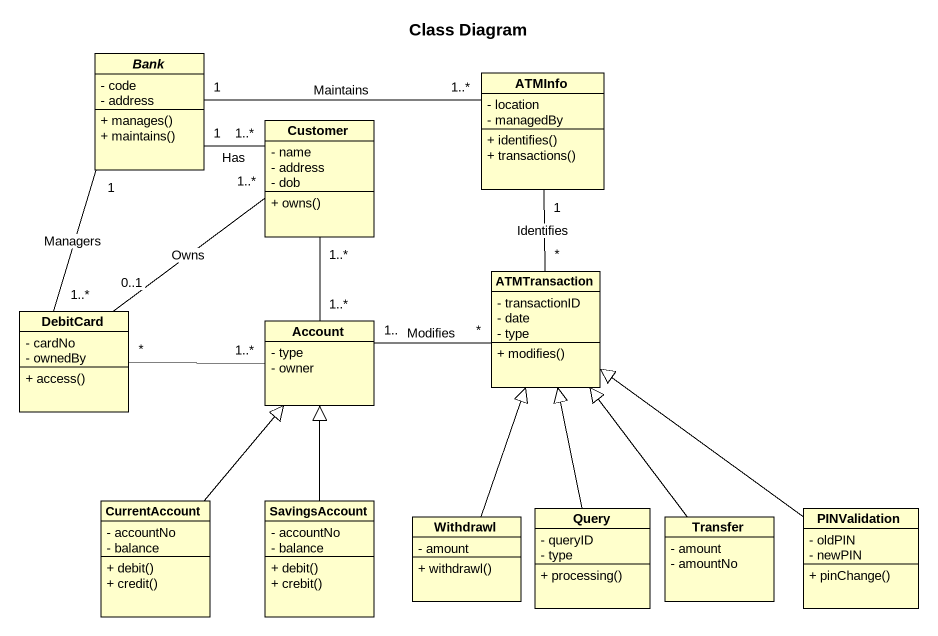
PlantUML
@startuml
title Class Diagram
hide circle
hide empty members
skinparam classAttributeIconSize 0
abstract class Bank {
  - code
  - address
  + manages()
  + maintains()
}
class ATMInfo {
  - location
  - managedBy
  + identifies()
  + transactions()
}
class Customer {
  - name
  - address
  - dob
  + owns()
}
class ATMTransaction {
  - transactionID
  - date
  - type
  + modifies()
}
class DebitCard {
  - cardNo
  - ownedBy
  + access()
}
class Account {
  - type
  - owner
}
class CurrentAccount {
  - accountNo
  - balance
  + debit()
  + credit()
}
class SavingsAccount {
  - accountNo
  - balance
  + debit()
  + crebit()
}
class Withdrawl {
  - amount
  + withdrawl()
}
class Query {
  - queryID
  - type
  + processing()
}
class Transfer {
  - amount
  - amountNo
}
class PINValidation {
  - oldPIN
  - newPIN
  + pinChange()
}
Bank "1" -right- "1..*" ATMInfo : Maintains
Bank "1" -right- "1..*" Customer : Has
Bank "1" -- "1..*" DebitCard : Managers
ATMInfo "1" -- "*" ATMTransaction : Identifies
Customer "1..*" -- "1..*" Account
DebitCard "0..1" -up- "1..*" Customer : Owns
DebitCard "*" -right- "1..*" Account
Account "1.." -right- "*" ATMTransaction : Modifies
CurrentAccount -up-|> Account
SavingsAccount -up-|> Account
Withdrawl -up-|> ATMTransaction
Query -up-|> ATMTransaction
Transfer -up-|> ATMTransaction
PINValidation -up-|> ATMTransaction
@enduml
